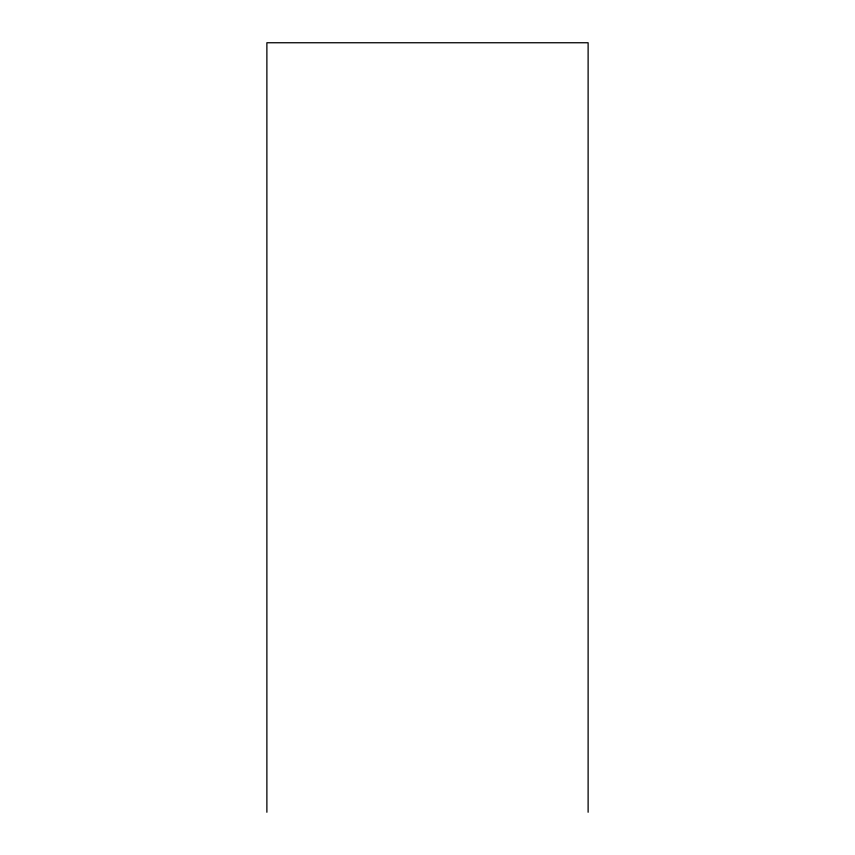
<?xml version="1.0" encoding="UTF-8"?>
<svg xmlns="http://www.w3.org/2000/svg" width="855" height="855" viewBox="0 0 855 855"><rect width="100%" height="100%" fill="white"/><g stroke="black" fill="none" stroke-linecap="round" stroke-linejoin="round"><path stroke-width="1.28" d="M588.122 812.25L588.122 42.75L266.878 42.75L266.878 812.25"/></g></svg>
